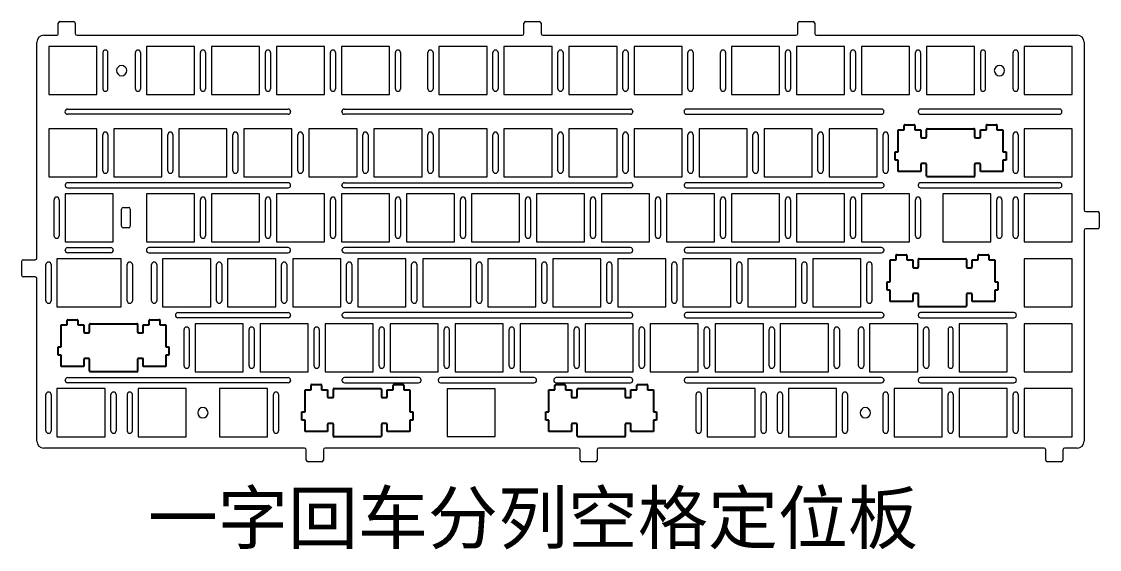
# Model space of a CAD drawing. Header units: millimetres. Extents: x 1701 to 2016, y 630 to 1295.
# Drawn here: x 1701.1 to 2016.1, y 799.6 to 953.9 of the extents above; entities that cross this region are included whole.
import ezdxf

# ---------------------------------------------------------------- set-up
doc = ezdxf.new("R2010")
doc.units = ezdxf.units.MM
doc.layers.add('102', color=7, linetype='Continuous', true_color=0xffffff)
doc.styles.get("Standard").update_dxf_attribs({"font": 'arial.ttf'})

msp = doc.modelspace()

# ---------------------------------------------------------------- linework, layer by layer
at = {"layer": '102', "color": 7, "linetype": 'Continuous', "lineweight": 18}
for p, q in [((1711.78, 950.42), (1711.78, 953.42)), ((1712.28, 953.92), (1716.28, 953.92)), ((1716.78, 953.42), (1716.78, 950.42)), ((1847.88, 950.42), (1847.88, 953.42)), ((1848.38, 953.92), (1852.38, 953.92)), ((1852.88, 953.42), (1852.88, 950.42)), ((1927.88, 950.42), (1927.88, 953.42)), ((1928.38, 953.92), (1932.38, 953.92)), ((1932.88, 953.42), (1932.88, 950.42)), ((1707.57, 949.92), (1711.28, 949.92)), ((1717.28, 949.92), (1847.38, 949.92)), ((1853.38, 949.92), (1927.38, 949.92)), ((1933.38, 949.92), (2009.57, 949.92)), ((1705.57, 884.77), (1705.57, 947.92)), ((1709.05, 946.6), (1709.05, 932.55)), ((1723.1, 946.6), (1709.05, 946.6)), ((1723.1, 932.55), (1723.1, 946.6)), ((1737.55, 946.6), (1737.55, 932.55)), ((1751.6, 946.6), (1737.55, 946.6)), ((1751.6, 932.55), (1751.6, 946.6)), ((1756.55, 946.6), (1756.55, 932.55)), ((1770.6, 946.6), (1756.55, 946.6)), ((1770.6, 932.55), (1770.6, 946.6)), ((1775.55, 946.6), (1775.55, 932.55)), ((1789.6, 946.6), (1775.55, 946.6)), ((1789.6, 932.55), (1789.6, 946.6)), ((1794.55, 946.6), (1794.55, 932.55)), ((1808.6, 946.6), (1794.55, 946.6)), ((1808.6, 932.55), (1808.6, 946.6)), ((1823.05, 946.6), (1823.05, 932.55)), ((1837.1, 946.6), (1823.05, 946.6)), ((1837.1, 932.55), (1837.1, 946.6)), ((1842.05, 946.6), (1842.05, 932.55)), ((1856.1, 946.6), (1842.05, 946.6)), ((1856.1, 932.55), (1856.1, 946.6)), ((1861.05, 946.6), (1861.05, 932.55)), ((1875.1, 946.6), (1861.05, 946.6)), ((1875.1, 932.55), (1875.1, 946.6)), ((1880.05, 946.6), (1880.05, 932.55)), ((1894.1, 946.6), (1880.05, 946.6)), ((1894.1, 932.55), (1894.1, 946.6)), ((1922.6, 946.6), (1908.55, 946.6)), ((1908.55, 946.6), (1908.55, 932.55)), ((1922.6, 932.55), (1922.6, 946.6)), ((1941.6, 946.6), (1927.55, 946.6)), ((1927.55, 946.6), (1927.55, 932.55)), ((1941.6, 932.55), (1941.6, 946.6)), ((1960.6, 946.6), (1946.55, 946.6)), ((1946.55, 946.6), (1946.55, 932.55)), ((1960.6, 932.55), (1960.6, 946.6)), ((1979.6, 946.6), (1965.55, 946.6)), ((1965.55, 946.6), (1965.55, 932.55)), ((1979.6, 932.55), (1979.6, 946.6)), ((2008.1, 946.6), (1994.05, 946.6)), ((1994.05, 946.6), (1994.05, 932.55)), ((2008.1, 932.55), (2008.1, 946.6)), ((2011.57, 947.92), (2011.57, 898.87)), ((1724.82, 944.85), (1724.82, 934.3)), ((1726.32, 934.3), (1726.32, 944.85)), ((1734.32, 934.3), (1734.32, 944.85)), ((1735.82, 944.85), (1735.82, 934.3)), ((1753.32, 934.3), (1753.32, 944.85)), ((1754.82, 944.85), (1754.82, 934.3)), ((1772.32, 934.3), (1772.32, 944.85)), ((1773.82, 944.85), (1773.82, 934.3)), ((1791.32, 934.3), (1791.32, 944.85)), ((1792.82, 944.85), (1792.82, 934.3)), ((1810.32, 934.3), (1810.32, 944.85)), ((1811.82, 944.85), (1811.82, 934.3)), ((1819.82, 934.3), (1819.82, 944.85)), ((1821.32, 944.85), (1821.32, 934.3)), ((1838.82, 934.3), (1838.82, 944.85)), ((1840.32, 944.85), (1840.32, 934.3)), ((1857.82, 934.3), (1857.82, 944.85)), ((1859.32, 944.85), (1859.32, 934.3)), ((1876.82, 934.3), (1876.82, 944.85)), ((1878.32, 944.85), (1878.32, 934.3)), ((1895.82, 934.3), (1895.82, 944.85)), ((1897.32, 944.85), (1897.32, 934.3)), ((1905.32, 934.3), (1905.32, 944.85)), ((1906.82, 944.85), (1906.82, 934.3)), ((1924.32, 934.3), (1924.32, 944.85)), ((1925.82, 944.85), (1925.82, 934.3)), ((1943.32, 934.3), (1943.32, 944.85)), ((1944.82, 944.85), (1944.82, 934.3)), ((1962.32, 934.3), (1962.32, 944.85)), ((1963.82, 944.85), (1963.82, 934.3)), ((1981.32, 944.85), (1981.32, 934.3)), ((1982.82, 934.3), (1982.82, 944.85)), ((1990.82, 934.3), (1990.82, 944.85)), ((1992.32, 944.85), (1992.32, 934.3)), ((1709.05, 932.55), (1723.1, 932.55)), ((1737.55, 932.55), (1751.6, 932.55)), ((1756.55, 932.55), (1770.6, 932.55)), ((1775.55, 932.55), (1789.6, 932.55)), ((1794.55, 932.55), (1808.6, 932.55)), ((1823.05, 932.55), (1837.1, 932.55)), ((1842.05, 932.55), (1856.1, 932.55)), ((1861.05, 932.55), (1875.1, 932.55)), ((1880.05, 932.55), (1894.1, 932.55)), ((1908.55, 932.55), (1922.6, 932.55)), ((1927.55, 932.55), (1941.6, 932.55)), ((1946.55, 932.55), (1960.6, 932.55)), ((1965.55, 932.55), (1979.6, 932.55)), ((1994.05, 932.55), (2008.1, 932.55)), ((1714.51, 928.32), (1779, 928.32)), ((1779, 926.82), (1714.51, 926.82)), ((1779.7, 927.62), (1779.7, 927.52)), ((1794.7, 927.52), (1794.7, 927.62)), ((1795.4, 928.32), (1879, 928.32)), ((1879, 926.82), (1795.4, 926.82)), ((1879.7, 927.62), (1879.7, 927.52)), ((1894.7, 927.62), (1894.7, 927.52)), ((1952.4, 928.32), (1895.4, 928.32)), ((1895.4, 926.82), (1952.4, 926.82)), ((1953.1, 927.52), (1953.1, 927.62)), ((1963.1, 927.62), (1963.1, 927.52)), ((2004.41, 928.32), (1963.8, 928.32)), ((1963.8, 926.82), (2004.41, 926.82)), ((2005.11, 927.52), (2005.11, 927.62)), ((1709.05, 922.6), (1709.05, 908.55)), ((1723.1, 922.6), (1709.05, 922.6)), ((1723.1, 908.55), (1723.1, 922.6)), ((1724.82, 910.3), (1724.82, 920.85)), ((1726.32, 920.85), (1726.32, 910.3)), ((1728.05, 922.6), (1728.05, 908.55)), ((1742.1, 922.6), (1728.05, 922.6)), ((1742.1, 908.55), (1742.1, 922.6)), ((1743.82, 910.3), (1743.82, 920.85)), ((1745.32, 920.85), (1745.32, 910.3)), ((1747.05, 922.6), (1747.05, 908.55)), ((1761.1, 922.6), (1747.05, 922.6)), ((1761.1, 908.55), (1761.1, 922.6)), ((1762.82, 910.3), (1762.82, 920.85)), ((1764.32, 920.85), (1764.32, 910.3)), ((1766.05, 922.6), (1766.05, 908.55)), ((1780.1, 922.6), (1766.05, 922.6)), ((1780.1, 908.55), (1780.1, 922.6)), ((1781.82, 910.3), (1781.82, 920.85)), ((1783.32, 920.85), (1783.32, 910.3)), ((1785.05, 922.6), (1785.05, 908.55)), ((1799.1, 922.6), (1785.05, 922.6)), ((1799.1, 908.55), (1799.1, 922.6)), ((1800.82, 910.3), (1800.82, 920.85)), ((1802.32, 920.85), (1802.32, 910.3)), ((1804.05, 922.6), (1804.05, 908.55)), ((1818.1, 922.6), (1804.05, 922.6)), ((1818.1, 908.55), (1818.1, 922.6)), ((1819.82, 910.3), (1819.82, 920.85)), ((1821.32, 920.85), (1821.32, 910.3)), ((1823.05, 922.6), (1823.05, 908.55)), ((1837.1, 922.6), (1823.05, 922.6)), ((1837.1, 908.55), (1837.1, 922.6)), ((1838.82, 910.3), (1838.82, 920.85)), ((1840.32, 920.85), (1840.32, 910.3)), ((1842.05, 922.6), (1842.05, 908.55)), ((1856.1, 922.6), (1842.05, 922.6)), ((1856.1, 908.55), (1856.1, 922.6)), ((1857.82, 910.3), (1857.82, 920.85)), ((1859.32, 920.85), (1859.32, 910.3)), ((1861.05, 922.6), (1861.05, 908.55)), ((1875.1, 922.6), (1861.05, 922.6)), ((1875.1, 908.55), (1875.1, 922.6)), ((1876.82, 910.3), (1876.82, 920.85)), ((1878.32, 920.85), (1878.32, 910.3)), ((1880.05, 922.6), (1880.05, 908.55)), ((1894.1, 922.6), (1880.05, 922.6)), ((1894.1, 908.55), (1894.1, 922.6)), ((1895.82, 910.3), (1895.82, 920.85)), ((1897.32, 920.85), (1897.32, 910.3)), ((1913.1, 922.6), (1899.05, 922.6)), ((1899.05, 922.6), (1899.05, 908.55)), ((1913.1, 908.55), (1913.1, 922.6)), ((1914.82, 910.3), (1914.82, 920.85)), ((1916.32, 920.85), (1916.32, 910.3)), ((1932.1, 922.6), (1918.05, 922.6)), ((1918.05, 922.6), (1918.05, 908.55)), ((1932.1, 908.55), (1932.1, 922.6)), ((1933.82, 910.3), (1933.82, 920.85)), ((1935.32, 920.85), (1935.32, 910.3)), ((1951.1, 922.6), (1937.05, 922.6)), ((1937.05, 922.6), (1937.05, 908.55)), ((1951.1, 908.55), (1951.1, 922.6)), ((1952.82, 910.3), (1952.82, 920.85)), ((1954.32, 920.85), (1954.32, 910.3)), ((1990.82, 910.3), (1990.82, 920.85)), ((1992.32, 920.85), (1992.32, 910.3)), ((2008.1, 922.6), (1994.05, 922.6)), ((1994.05, 922.6), (1994.05, 908.55)), ((2008.1, 908.55), (2008.1, 922.6)), ((1709.05, 908.55), (1723.1, 908.55)), ((1728.05, 908.55), (1742.1, 908.55)), ((1747.05, 908.55), (1761.1, 908.55)), ((1766.05, 908.55), (1780.1, 908.55)), ((1785.05, 908.55), (1799.1, 908.55)), ((1804.05, 908.55), (1818.1, 908.55)), ((1823.05, 908.55), (1837.1, 908.55)), ((1842.05, 908.55), (1856.1, 908.55)), ((1861.05, 908.55), (1875.1, 908.55)), ((1880.05, 908.55), (1894.1, 908.55)), ((1899.05, 908.55), (1913.1, 908.55)), ((1918.05, 908.55), (1932.1, 908.55)), ((1937.05, 908.55), (1951.1, 908.55)), ((1994.05, 908.55), (2008.1, 908.55)), ((1713.82, 906.12), (1713.82, 906.02)), ((1779.01, 906.82), (1714.52, 906.82)), ((1714.52, 905.32), (1779.01, 905.32)), ((1779.71, 906.02), (1779.71, 906.12)), ((1794.71, 906.02), (1794.71, 906.12)), ((1795.41, 906.82), (1879.01, 906.82)), ((1879.01, 905.32), (1795.41, 905.32)), ((1879.71, 906.12), (1879.71, 906.02)), ((1894.71, 906.12), (1894.71, 906.02)), ((1952.41, 906.82), (1895.41, 906.82)), ((1895.41, 905.32), (1952.41, 905.32)), ((1953.11, 906.02), (1953.11, 906.12)), ((1963.11, 906.12), (1963.11, 906.02)), ((2004.42, 906.82), (1963.81, 906.82)), ((1963.81, 905.32), (2004.42, 905.32)), ((2005.12, 906.02), (2005.12, 906.12)), ((1710.57, 891.3), (1710.57, 901.85)), ((1712.07, 901.85), (1712.07, 891.3)), ((1713.8, 903.6), (1713.8, 889.55)), ((1727.85, 903.6), (1713.8, 903.6)), ((1727.85, 889.55), (1727.85, 903.6)), ((1737.55, 903.6), (1737.55, 889.55)), ((1751.6, 903.6), (1737.55, 903.6)), ((1751.6, 889.55), (1751.6, 903.6)), ((1753.32, 891.3), (1753.32, 901.85)), ((1754.82, 901.85), (1754.82, 891.3)), ((1756.55, 903.6), (1756.55, 889.55)), ((1770.6, 903.6), (1756.55, 903.6)), ((1770.6, 889.55), (1770.6, 903.6)), ((1772.32, 891.3), (1772.32, 901.85)), ((1773.82, 901.85), (1773.82, 891.3)), ((1775.55, 903.6), (1775.55, 889.55)), ((1789.6, 903.6), (1775.55, 903.6)), ((1789.6, 889.55), (1789.6, 903.6)), ((1791.32, 891.3), (1791.32, 901.85)), ((1792.82, 901.85), (1792.82, 891.3)), ((1794.55, 903.6), (1794.55, 889.55)), ((1808.6, 903.6), (1794.55, 903.6)), ((1808.6, 889.55), (1808.6, 903.6)), ((1810.32, 891.3), (1810.32, 901.85)), ((1811.82, 901.85), (1811.82, 891.3)), ((1813.55, 903.6), (1813.55, 889.55)), ((1827.6, 903.6), (1813.55, 903.6)), ((1827.6, 889.55), (1827.6, 903.6)), ((1829.32, 891.3), (1829.32, 901.85)), ((1830.82, 901.85), (1830.82, 891.3)), ((1832.55, 903.6), (1832.55, 889.55)), ((1846.6, 903.6), (1832.55, 903.6)), ((1846.6, 889.55), (1846.6, 903.6)), ((1848.32, 891.3), (1848.32, 901.85)), ((1849.82, 901.85), (1849.82, 891.3)), ((1851.55, 903.6), (1851.55, 889.55)), ((1865.6, 903.6), (1851.55, 903.6)), ((1865.6, 889.55), (1865.6, 903.6)), ((1867.32, 891.3), (1867.32, 901.85)), ((1868.82, 901.85), (1868.82, 891.3)), ((1870.55, 903.6), (1870.55, 889.55)), ((1884.6, 903.6), (1870.55, 903.6)), ((1884.6, 889.55), (1884.6, 903.6)), ((1886.32, 891.3), (1886.32, 901.85)), ((1887.82, 901.85), (1887.82, 891.3)), ((1889.55, 903.6), (1889.55, 889.55)), ((1903.6, 903.6), (1889.55, 903.6)), ((1903.6, 889.55), (1903.6, 903.6)), ((1905.32, 891.3), (1905.32, 901.85)), ((1906.82, 901.85), (1906.82, 891.3)), ((1922.6, 903.6), (1908.55, 903.6)), ((1908.55, 903.6), (1908.55, 889.55)), ((1922.6, 889.55), (1922.6, 903.6)), ((1924.32, 891.3), (1924.32, 901.85)), ((1925.82, 901.85), (1925.82, 891.3)), ((1941.6, 903.6), (1927.55, 903.6)), ((1927.55, 903.6), (1927.55, 889.55)), ((1941.6, 889.55), (1941.6, 903.6)), ((1943.32, 891.3), (1943.32, 901.85)), ((1944.82, 901.85), (1944.82, 891.3)), ((1960.6, 903.6), (1946.55, 903.6)), ((1946.55, 903.6), (1946.55, 889.55)), ((1960.6, 889.55), (1960.6, 903.6)), ((1962.32, 891.3), (1962.32, 901.85)), ((1963.82, 901.85), (1963.82, 891.3)), ((1984.35, 903.6), (1970.3, 903.6)), ((1970.3, 903.6), (1970.3, 889.55)), ((1984.35, 889.55), (1984.35, 903.6)), ((1986.07, 891.3), (1986.07, 901.85)), ((1987.57, 901.85), (1987.57, 891.3)), ((1990.82, 891.3), (1990.82, 901.85)), ((1992.32, 901.85), (1992.32, 891.3)), ((2008.1, 903.6), (1994.05, 903.6)), ((1994.05, 903.6), (1994.05, 889.55)), ((2008.1, 889.55), (2008.1, 903.6)), ((1730.32, 894.07), (1730.32, 899.07)), ((1730.82, 899.57), (1732.32, 899.57)), ((1732.82, 899.07), (1732.82, 894.07)), ((2012.07, 898.37), (2015.57, 898.37)), ((2016.07, 893.87), (2016.07, 897.87)), ((1732.32, 893.57), (1730.82, 893.57)), ((2011.57, 892.87), (2011.57, 831.22)), ((2015.57, 893.37), (2012.07, 893.37)), ((1713.8, 889.55), (1727.85, 889.55)), ((1737.55, 889.55), (1751.6, 889.55)), ((1756.55, 889.55), (1770.6, 889.55)), ((1775.55, 889.55), (1789.6, 889.55)), ((1794.55, 889.55), (1808.6, 889.55)), ((1813.55, 889.55), (1827.6, 889.55)), ((1832.55, 889.55), (1846.6, 889.55)), ((1851.55, 889.55), (1865.6, 889.55)), ((1870.55, 889.55), (1884.6, 889.55)), ((1889.55, 889.55), (1903.6, 889.55)), ((1908.55, 889.55), (1922.6, 889.55)), ((1927.55, 889.55), (1941.6, 889.55)), ((1946.55, 889.55), (1960.6, 889.55)), ((1970.3, 889.55), (1984.35, 889.55)), ((1994.05, 889.55), (2008.1, 889.55)), ((1713.82, 887.02), (1713.82, 887.12)), ((1714.52, 887.82), (1727.15, 887.82)), ((1727.15, 886.32), (1714.52, 886.32)), ((1727.85, 887.12), (1727.85, 887.02)), ((1737.55, 887.12), (1737.55, 887.02)), ((1779.01, 887.82), (1738.25, 887.82)), ((1738.25, 886.32), (1779.01, 886.32)), ((1779.71, 887.02), (1779.71, 887.12)), ((1794.71, 887.12), (1794.71, 887.02)), ((1879.01, 887.82), (1795.41, 887.82)), ((1795.41, 886.32), (1879.01, 886.32)), ((1879.71, 887.02), (1879.71, 887.12)), ((1894.71, 887.12), (1894.71, 887.02)), ((1952.41, 887.82), (1895.41, 887.82)), ((1895.41, 886.32), (1952.41, 886.32)), ((1953.11, 887.02), (1953.11, 887.12)), ((1701.07, 883.77), (1701.07, 879.77)), ((1701.57, 884.27), (1705.07, 884.27)), ((1708.2, 872.3), (1708.2, 882.85)), ((1709.7, 882.85), (1709.7, 872.3)), ((1711.42, 884.6), (1711.42, 870.55)), ((1730.22, 884.6), (1711.42, 884.6)), ((1730.22, 870.55), (1730.22, 884.6)), ((1731.95, 872.3), (1731.95, 882.85)), ((1733.45, 882.85), (1733.45, 872.3)), ((1739.07, 872.3), (1739.07, 882.85)), ((1740.57, 882.85), (1740.57, 872.3)), ((1742.3, 884.6), (1742.3, 870.55)), ((1756.35, 884.6), (1742.3, 884.6)), ((1756.35, 870.55), (1756.35, 884.6)), ((1758.07, 872.3), (1758.07, 882.85)), ((1759.57, 882.85), (1759.57, 872.3)), ((1775.35, 884.6), (1761.3, 884.6)), ((1761.3, 884.6), (1761.3, 870.55)), ((1775.35, 870.55), (1775.35, 884.6)), ((1777.07, 872.3), (1777.07, 882.85)), ((1778.57, 882.85), (1778.57, 872.3)), ((1794.35, 884.6), (1780.3, 884.6)), ((1780.3, 884.6), (1780.3, 870.55)), ((1794.35, 870.55), (1794.35, 884.6)), ((1796.07, 872.3), (1796.07, 882.85)), ((1797.57, 882.85), (1797.57, 872.3)), ((1813.35, 884.6), (1799.3, 884.6)), ((1799.3, 884.6), (1799.3, 870.55)), ((1813.35, 870.55), (1813.35, 884.6)), ((1815.07, 872.3), (1815.07, 882.85)), ((1816.57, 882.85), (1816.57, 872.3)), ((1832.35, 884.6), (1818.3, 884.6)), ((1818.3, 884.6), (1818.3, 870.55)), ((1832.35, 870.55), (1832.35, 884.6)), ((1834.07, 872.3), (1834.07, 882.85)), ((1835.57, 882.85), (1835.57, 872.3)), ((1851.35, 884.6), (1837.3, 884.6)), ((1837.3, 884.6), (1837.3, 870.55)), ((1851.35, 870.55), (1851.35, 884.6)), ((1853.07, 872.3), (1853.07, 882.85)), ((1854.57, 882.85), (1854.57, 872.3)), ((1870.35, 884.6), (1856.3, 884.6)), ((1856.3, 884.6), (1856.3, 870.55)), ((1870.35, 870.55), (1870.35, 884.6)), ((1872.07, 872.3), (1872.07, 882.85)), ((1873.57, 882.85), (1873.57, 872.3)), ((1889.35, 884.6), (1875.3, 884.6)), ((1875.3, 884.6), (1875.3, 870.55)), ((1889.35, 870.55), (1889.35, 884.6)), ((1891.07, 872.3), (1891.07, 882.85)), ((1892.57, 882.85), (1892.57, 872.3)), ((1908.35, 884.6), (1894.3, 884.6)), ((1894.3, 884.6), (1894.3, 870.55)), ((1908.35, 870.55), (1908.35, 884.6)), ((1910.07, 872.3), (1910.07, 882.85)), ((1911.57, 882.85), (1911.57, 872.3)), ((1927.35, 884.6), (1913.3, 884.6)), ((1913.3, 884.6), (1913.3, 870.55)), ((1927.35, 870.55), (1927.35, 884.6)), ((1929.07, 872.3), (1929.07, 882.85)), ((1930.57, 882.85), (1930.57, 872.3)), ((1946.35, 884.6), (1932.3, 884.6)), ((1932.3, 884.6), (1932.3, 870.55)), ((1946.35, 870.55), (1946.35, 884.6)), ((1948.07, 872.3), (1948.07, 882.85)), ((1949.57, 882.85), (1949.57, 872.3)), ((2008.1, 884.6), (1994.05, 884.6)), ((1994.05, 884.6), (1994.05, 870.55)), ((2008.1, 870.55), (2008.1, 884.6)), ((1705.07, 879.27), (1701.57, 879.27)), ((1705.57, 831.22), (1705.57, 878.77)), ((1711.42, 870.55), (1730.22, 870.55)), ((1742.3, 870.55), (1756.35, 870.55)), ((1761.3, 870.55), (1775.35, 870.55)), ((1780.3, 870.55), (1794.35, 870.55)), ((1799.3, 870.55), (1813.35, 870.55)), ((1818.3, 870.55), (1832.35, 870.55)), ((1837.3, 870.55), (1851.35, 870.55)), ((1856.3, 870.55), (1870.35, 870.55)), ((1875.3, 870.55), (1889.35, 870.55)), ((1894.3, 870.55), (1908.35, 870.55)), ((1913.3, 870.55), (1927.35, 870.55)), ((1932.3, 870.55), (1946.35, 870.55)), ((1994.05, 870.55), (2008.1, 870.55)), ((1746.76, 868.82), (1779.01, 868.82)), ((1779.01, 867.32), (1746.76, 867.32)), ((1779.71, 868.12), (1779.71, 868.02)), ((1794.71, 868.12), (1794.71, 868.02)), ((1879.01, 868.82), (1795.41, 868.82)), ((1795.41, 867.32), (1879.01, 867.32)), ((1879.71, 868.02), (1879.71, 868.12)), ((1894.71, 868.12), (1894.71, 868.02)), ((1952.41, 868.82), (1895.41, 868.82)), ((1895.41, 867.32), (1952.41, 867.32)), ((1953.11, 868.02), (1953.11, 868.12)), ((1963.11, 868.12), (1963.11, 868.02)), ((1991.06, 868.82), (1963.81, 868.82)), ((1963.81, 867.32), (1991.06, 867.32)), ((1748.57, 853.3), (1748.57, 863.85)), ((1750.07, 863.85), (1750.07, 853.3)), ((1751.8, 865.6), (1751.8, 851.55)), ((1765.85, 865.6), (1751.8, 865.6)), ((1765.85, 851.55), (1765.85, 865.6)), ((1767.57, 853.3), (1767.57, 863.85)), ((1769.07, 863.85), (1769.07, 853.3)), ((1770.8, 865.6), (1770.8, 851.55)), ((1784.85, 865.6), (1770.8, 865.6)), ((1784.85, 851.55), (1784.85, 865.6)), ((1786.57, 853.3), (1786.57, 863.85)), ((1788.07, 863.85), (1788.07, 853.3)), ((1803.85, 865.6), (1789.8, 865.6)), ((1789.8, 865.6), (1789.8, 851.55)), ((1803.85, 851.55), (1803.85, 865.6)), ((1805.57, 853.3), (1805.57, 863.85)), ((1807.07, 863.85), (1807.07, 853.3)), ((1822.85, 865.6), (1808.8, 865.6)), ((1808.8, 865.6), (1808.8, 851.55)), ((1822.85, 851.55), (1822.85, 865.6)), ((1824.57, 853.3), (1824.57, 863.85)), ((1826.07, 863.85), (1826.07, 853.3)), ((1841.85, 865.6), (1827.8, 865.6)), ((1827.8, 865.6), (1827.8, 851.55)), ((1841.85, 851.55), (1841.85, 865.6)), ((1843.57, 853.3), (1843.57, 863.85)), ((1845.07, 863.85), (1845.07, 853.3)), ((1860.85, 865.6), (1846.8, 865.6)), ((1846.8, 865.6), (1846.8, 851.55)), ((1860.85, 851.55), (1860.85, 865.6)), ((1862.57, 853.3), (1862.57, 863.85)), ((1864.07, 863.85), (1864.07, 853.3)), ((1879.85, 865.6), (1865.8, 865.6)), ((1865.8, 865.6), (1865.8, 851.55)), ((1879.85, 851.55), (1879.85, 865.6)), ((1881.57, 853.3), (1881.57, 863.85)), ((1883.07, 863.85), (1883.07, 853.3)), ((1898.85, 865.6), (1884.8, 865.6)), ((1884.8, 865.6), (1884.8, 851.55)), ((1898.85, 851.55), (1898.85, 865.6)), ((1900.57, 853.3), (1900.57, 863.85)), ((1902.07, 863.85), (1902.07, 853.3)), ((1917.85, 865.6), (1903.8, 865.6)), ((1903.8, 865.6), (1903.8, 851.55)), ((1917.85, 851.55), (1917.85, 865.6)), ((1919.57, 853.3), (1919.57, 863.85)), ((1921.07, 863.85), (1921.07, 853.3)), ((1936.85, 865.6), (1922.8, 865.6)), ((1922.8, 865.6), (1922.8, 851.55)), ((1936.85, 851.55), (1936.85, 865.6)), ((1938.57, 853.3), (1938.57, 863.85)), ((1940.07, 863.85), (1940.07, 853.3)), ((1945.7, 853.3), (1945.7, 863.85)), ((1947.2, 863.85), (1947.2, 853.3)), ((1948.92, 865.6), (1948.92, 851.55)), ((1962.97, 865.6), (1948.92, 865.6)), ((1962.97, 851.55), (1962.97, 865.6)), ((1964.7, 853.3), (1964.7, 863.85)), ((1966.2, 863.85), (1966.2, 853.3)), ((1971.82, 863.85), (1971.82, 853.3)), ((1973.32, 853.3), (1973.32, 863.85)), ((1975.05, 865.6), (1975.05, 851.55)), ((1989.1, 865.6), (1975.05, 865.6)), ((1989.1, 851.55), (1989.1, 865.6)), ((1994.05, 865.6), (1994.05, 851.55)), ((2008.1, 865.6), (1994.05, 865.6)), ((2008.1, 851.55), (2008.1, 865.6)), ((1751.8, 851.55), (1765.85, 851.55)), ((1770.8, 851.55), (1784.85, 851.55)), ((1789.8, 851.55), (1803.85, 851.55)), ((1808.8, 851.55), (1822.85, 851.55)), ((1827.8, 851.55), (1841.85, 851.55)), ((1846.8, 851.55), (1860.85, 851.55)), ((1865.8, 851.55), (1879.85, 851.55)), ((1884.8, 851.55), (1898.85, 851.55)), ((1903.8, 851.55), (1917.85, 851.55)), ((1922.8, 851.55), (1936.85, 851.55)), ((1948.92, 851.55), (1962.97, 851.55)), ((1975.05, 851.55), (1989.1, 851.55)), ((1994.05, 851.55), (2008.1, 851.55)), ((1713.82, 849.02), (1713.82, 849.12)), ((1714.52, 849.82), (1779.01, 849.82)), ((1779.01, 848.32), (1714.52, 848.32)), ((1779.71, 849.12), (1779.71, 849.02)), ((1794.71, 849.12), (1794.71, 849.02)), ((1817.12, 849.82), (1795.41, 849.82)), ((1795.41, 848.32), (1817.12, 848.32)), ((1817.82, 849.02), (1817.82, 849.12)), ((1822.82, 849.12), (1822.82, 849.02)), ((1850.9, 849.82), (1823.52, 849.82)), ((1823.52, 848.32), (1850.9, 848.32)), ((1851.6, 849.02), (1851.6, 849.12)), ((1856.6, 849.12), (1856.6, 849.02)), ((1879.01, 849.82), (1857.3, 849.82)), ((1857.3, 848.32), (1879.01, 848.32)), ((1879.71, 849.02), (1879.71, 849.12)), ((1894.71, 849.12), (1894.71, 849.02)), ((1952.41, 849.82), (1895.41, 849.82)), ((1895.41, 848.32), (1952.41, 848.32)), ((1953.11, 849.02), (1953.11, 849.12)), ((1963.11, 849.12), (1963.11, 849.02)), ((1991.06, 849.82), (1963.81, 849.82)), ((1963.81, 848.32), (1991.06, 848.32)), ((1708.2, 834.3), (1708.2, 844.85)), ((1709.7, 844.85), (1709.7, 834.3)), ((1711.42, 846.6), (1711.42, 832.55)), ((1725.47, 846.6), (1711.42, 846.6)), ((1725.47, 832.55), (1725.47, 846.6)), ((1727.2, 834.3), (1727.2, 844.85)), ((1728.7, 844.85), (1728.7, 834.3)), ((1731.95, 844.85), (1731.95, 834.3)), ((1733.45, 834.3), (1733.45, 844.85)), ((1735.17, 846.6), (1735.17, 832.55)), ((1749.22, 846.6), (1735.17, 846.6)), ((1749.22, 832.55), (1749.22, 846.6)), ((1758.92, 846.6), (1758.92, 832.55)), ((1772.97, 846.6), (1758.92, 846.6)), ((1772.97, 832.55), (1772.97, 846.6)), ((1774.7, 834.3), (1774.7, 844.85)), ((1776.2, 844.85), (1776.2, 834.3)), ((1825.47, 846.57), (1825.47, 832.57)), ((1839.47, 846.57), (1825.47, 846.57)), ((1839.47, 832.57), (1839.47, 846.57)), ((1898.2, 834.3), (1898.2, 844.85)), ((1899.7, 844.85), (1899.7, 834.3)), ((1901.42, 846.6), (1901.42, 832.55)), ((1915.47, 846.6), (1901.42, 846.6)), ((1915.47, 832.55), (1915.47, 846.6)), ((1917.2, 834.3), (1917.2, 844.85)), ((1918.7, 844.85), (1918.7, 834.3)), ((1921.95, 834.3), (1921.95, 844.85)), ((1923.45, 844.85), (1923.45, 834.3)), ((1925.17, 846.6), (1925.17, 832.55)), ((1939.22, 846.6), (1925.17, 846.6)), ((1939.22, 832.55), (1939.22, 846.6)), ((1940.95, 834.3), (1940.95, 844.85)), ((1942.45, 844.85), (1942.45, 834.3)), ((1952.82, 834.3), (1952.82, 844.85)), ((1954.32, 844.85), (1954.32, 834.3)), ((1956.05, 846.6), (1956.05, 832.55)), ((1970.1, 846.6), (1956.05, 846.6)), ((1970.1, 832.55), (1970.1, 846.6)), ((1971.82, 834.3), (1971.82, 844.85)), ((1973.32, 844.85), (1973.32, 834.3)), ((1975.05, 846.6), (1975.05, 832.55)), ((1989.1, 846.6), (1975.05, 846.6)), ((1989.1, 832.55), (1989.1, 846.6)), ((1990.82, 834.3), (1990.82, 844.85)), ((1992.32, 844.85), (1992.32, 834.3)), ((1994.05, 846.6), (1994.05, 832.55)), ((2008.1, 846.6), (1994.05, 846.6)), ((2008.1, 832.55), (2008.1, 846.6)), ((1711.42, 832.55), (1725.47, 832.55)), ((1735.17, 832.55), (1749.22, 832.55)), ((1758.92, 832.55), (1772.97, 832.55)), ((1825.47, 832.57), (1839.47, 832.57)), ((1901.42, 832.55), (1915.47, 832.55)), ((1925.17, 832.55), (1939.22, 832.55)), ((1956.05, 832.55), (1970.1, 832.55)), ((1975.05, 832.55), (1989.1, 832.55)), ((1994.05, 832.55), (2008.1, 832.55)), ((1783.78, 829.22), (1707.57, 829.22)), ((1784.28, 825.72), (1784.28, 828.72)), ((1789.28, 828.72), (1789.28, 825.72)), ((1863.78, 829.22), (1789.78, 829.22)), ((1864.28, 825.72), (1864.28, 828.72)), ((1869.28, 828.72), (1869.28, 825.72)), ((1999.88, 829.22), (1869.78, 829.22)), ((2000.38, 825.72), (2000.38, 828.72)), ((2005.38, 828.72), (2005.38, 825.72)), ((2009.57, 829.22), (2005.88, 829.22)), ((1788.78, 825.22), (1784.78, 825.22)), ((1868.78, 825.22), (1864.78, 825.22)), ((2004.88, 825.22), (2000.88, 825.22))]:
    msp.add_line(p, q, dxfattribs=at)
at = {"layer": '102', "color": 7, "linetype": 'Continuous'}
for p, q in [((1959.02, 922.27), (1959.02, 923.57)), ((1959.22, 923.77), (1961.92, 923.77)), ((1962.12, 923.57), (1962.12, 922.27)), ((1983.02, 922.27), (1983.02, 923.57)), ((1983.22, 923.77), (1985.92, 923.77)), ((1986.12, 923.57), (1986.12, 922.27)), ((1957.27, 915.82), (1957.27, 922.27)), ((1957.27, 922.27), (1959.02, 922.27)), ((1962.12, 922.27), (1963.87, 922.27)), ((1963.87, 922.27), (1963.87, 920.27)), ((1964.17, 919.97), (1965.25, 919.97)), ((1965.55, 920.27), (1965.55, 922.4)), ((1965.75, 922.6), (1979.4, 922.6)), ((1979.6, 922.4), (1979.6, 920.27)), ((1979.9, 919.97), (1980.97, 919.97)), ((1981.27, 920.27), (1981.27, 922.27)), ((1981.27, 922.27), (1983.02, 922.27)), ((1986.12, 922.27), (1987.87, 922.27)), ((1987.87, 922.27), (1987.87, 915.82)), ((1956.37, 913.4), (1956.37, 915.82)), ((1956.37, 915.82), (1957.27, 915.82)), ((1987.87, 915.82), (1988.77, 915.82)), ((1988.77, 915.82), (1988.77, 913.4)), ((1957.27, 913.4), (1956.37, 913.4)), ((1957.27, 910.09), (1957.27, 913.4)), ((1963.87, 912.09), (1963.87, 910.09)), ((1965.25, 912.39), (1964.17, 912.39)), ((1965.55, 908.75), (1965.55, 912.09)), ((1979.6, 912.09), (1979.6, 908.75)), ((1980.97, 912.39), (1979.9, 912.39)), ((1981.27, 910.09), (1981.27, 912.09)), ((1987.87, 913.4), (1987.87, 910.09)), ((1988.77, 913.4), (1987.87, 913.4)), ((1963.87, 910.09), (1957.27, 910.09)), ((1979.4, 908.55), (1965.75, 908.55)), ((1987.87, 910.09), (1981.27, 910.09)), ((1956.65, 884.27), (1956.65, 885.57)), ((1956.85, 885.77), (1959.55, 885.77)), ((1959.75, 885.57), (1959.75, 884.27)), ((1980.65, 884.27), (1980.65, 885.57)), ((1980.85, 885.77), (1983.55, 885.77)), ((1983.75, 885.57), (1983.75, 884.27)), ((1954.9, 877.82), (1954.9, 884.27)), ((1954.9, 884.27), (1956.65, 884.27)), ((1959.75, 884.27), (1961.5, 884.27)), ((1961.5, 884.27), (1961.5, 882.27)), ((1963.17, 882.27), (1963.17, 884.4)), ((1963.37, 884.6), (1977.02, 884.6)), ((1977.22, 884.4), (1977.22, 882.27)), ((1978.9, 882.27), (1978.9, 884.27)), ((1978.9, 884.27), (1980.65, 884.27)), ((1983.75, 884.27), (1985.5, 884.27)), ((1985.5, 884.27), (1985.5, 877.82)), ((1961.8, 881.97), (1962.87, 881.97)), ((1977.52, 881.97), (1978.6, 881.97)), ((1954, 875.4), (1954, 877.82)), ((1954, 877.82), (1954.9, 877.82)), ((1985.5, 877.82), (1986.4, 877.82)), ((1986.4, 877.82), (1986.4, 875.4)), ((1954.9, 875.4), (1954, 875.4)), ((1954.9, 872.09), (1954.9, 875.4)), ((1961.5, 874.09), (1961.5, 872.09)), ((1962.87, 874.39), (1961.8, 874.39)), ((1963.17, 870.75), (1963.17, 874.09)), ((1977.22, 874.09), (1977.22, 870.75)), ((1978.6, 874.39), (1977.52, 874.39)), ((1978.9, 872.09), (1978.9, 874.09)), ((1985.5, 875.4), (1985.5, 872.09)), ((1986.4, 875.4), (1985.5, 875.4)), ((1961.5, 872.09), (1954.9, 872.09)), ((1977.02, 870.55), (1963.37, 870.55)), ((1985.5, 872.09), (1978.9, 872.09)), ((1714.4, 865.27), (1714.4, 866.57)), ((1714.6, 866.77), (1717.3, 866.77)), ((1717.5, 866.57), (1717.5, 865.27)), ((1738.4, 865.27), (1738.4, 866.57)), ((1738.6, 866.77), (1741.3, 866.77)), ((1741.5, 866.57), (1741.5, 865.27)), ((1712.65, 858.82), (1712.65, 865.27)), ((1712.65, 865.27), (1714.4, 865.27)), ((1717.5, 865.27), (1719.25, 865.27)), ((1719.25, 865.27), (1719.25, 863.27)), ((1720.92, 863.27), (1720.92, 865.4)), ((1721.12, 865.6), (1734.77, 865.6)), ((1734.97, 865.4), (1734.97, 863.27)), ((1736.65, 863.27), (1736.65, 865.27)), ((1736.65, 865.27), (1738.4, 865.27)), ((1741.5, 865.27), (1743.25, 865.27)), ((1743.25, 865.27), (1743.25, 858.82)), ((1719.55, 862.97), (1720.62, 862.97)), ((1735.27, 862.97), (1736.35, 862.97)), ((1711.75, 856.4), (1711.75, 858.82)), ((1711.75, 858.82), (1712.65, 858.82)), ((1743.25, 858.82), (1744.15, 858.82)), ((1744.15, 858.82), (1744.15, 856.4)), ((1712.65, 856.4), (1711.75, 856.4)), ((1712.65, 853.09), (1712.65, 856.4)), ((1719.25, 855.09), (1719.25, 853.09)), ((1720.62, 855.39), (1719.55, 855.39)), ((1720.92, 851.75), (1720.92, 855.09)), ((1734.97, 855.09), (1734.97, 851.75)), ((1736.35, 855.39), (1735.27, 855.39)), ((1736.65, 853.09), (1736.65, 855.09)), ((1743.25, 856.4), (1743.25, 853.09)), ((1744.15, 856.4), (1743.25, 856.4)), ((1719.25, 853.09), (1712.65, 853.09)), ((1734.77, 851.55), (1721.12, 851.55)), ((1743.25, 853.09), (1736.65, 853.09)), ((1785.67, 846.27), (1785.67, 847.57)), ((1785.87, 847.77), (1788.57, 847.77)), ((1788.77, 847.57), (1788.77, 846.27)), ((1809.67, 846.27), (1809.67, 847.57)), ((1809.87, 847.77), (1812.57, 847.77)), ((1812.77, 847.57), (1812.77, 846.27)), ((1856.92, 846.27), (1856.92, 847.57)), ((1857.12, 847.77), (1859.82, 847.77)), ((1860.02, 847.57), (1860.02, 846.27)), ((1880.92, 846.27), (1880.92, 847.57)), ((1881.12, 847.77), (1883.82, 847.77)), ((1884.02, 847.57), (1884.02, 846.27)), ((1783.92, 839.82), (1783.92, 846.27)), ((1783.92, 846.27), (1785.67, 846.27)), ((1788.77, 846.27), (1790.52, 846.27)), ((1790.52, 846.27), (1790.52, 844.27)), ((1792.2, 844.27), (1792.2, 846.4)), ((1792.4, 846.6), (1806.05, 846.6)), ((1806.25, 846.4), (1806.25, 844.27)), ((1807.92, 844.27), (1807.92, 846.27)), ((1807.92, 846.27), (1809.67, 846.27)), ((1812.77, 846.27), (1814.52, 846.27)), ((1814.52, 846.27), (1814.52, 839.82)), ((1855.17, 839.82), (1855.17, 846.27)), ((1855.17, 846.27), (1856.92, 846.27)), ((1860.02, 846.27), (1861.77, 846.27)), ((1861.77, 846.27), (1861.77, 844.27)), ((1863.45, 844.27), (1863.45, 846.4)), ((1863.65, 846.6), (1877.3, 846.6)), ((1877.5, 846.4), (1877.5, 844.27)), ((1879.17, 844.27), (1879.17, 846.27)), ((1879.17, 846.27), (1880.92, 846.27)), ((1884.02, 846.27), (1885.77, 846.27)), ((1885.77, 846.27), (1885.77, 839.82)), ((1790.82, 843.97), (1791.9, 843.97)), ((1806.55, 843.97), (1807.62, 843.97)), ((1862.07, 843.97), (1863.15, 843.97)), ((1877.8, 843.97), (1878.87, 843.97)), ((1783.02, 837.4), (1783.02, 839.82)), ((1783.02, 839.82), (1783.92, 839.82)), ((1814.52, 839.82), (1815.42, 839.82)), ((1815.42, 839.82), (1815.42, 837.4)), ((1854.27, 837.4), (1854.27, 839.82)), ((1854.27, 839.82), (1855.17, 839.82)), ((1885.77, 839.82), (1886.67, 839.82)), ((1886.67, 839.82), (1886.67, 837.4)), ((1783.92, 837.4), (1783.02, 837.4)), ((1783.92, 834.09), (1783.92, 837.4)), ((1790.52, 836.09), (1790.52, 834.09)), ((1791.9, 836.39), (1790.82, 836.39)), ((1792.2, 832.75), (1792.2, 836.09)), ((1806.25, 836.09), (1806.25, 832.75)), ((1807.62, 836.39), (1806.55, 836.39)), ((1807.92, 834.09), (1807.92, 836.09)), ((1814.52, 837.4), (1814.52, 834.09)), ((1815.42, 837.4), (1814.52, 837.4)), ((1855.17, 837.4), (1854.27, 837.4)), ((1855.17, 834.09), (1855.17, 837.4)), ((1861.77, 836.09), (1861.77, 834.09)), ((1863.15, 836.39), (1862.07, 836.39)), ((1863.45, 832.75), (1863.45, 836.09)), ((1877.5, 836.09), (1877.5, 832.75)), ((1878.87, 836.39), (1877.8, 836.39)), ((1879.17, 834.09), (1879.17, 836.09)), ((1885.77, 837.4), (1885.77, 834.09)), ((1886.67, 837.4), (1885.77, 837.4)), ((1790.52, 834.09), (1783.92, 834.09)), ((1806.05, 832.55), (1792.4, 832.55)), ((1814.52, 834.09), (1807.92, 834.09)), ((1861.77, 834.09), (1855.17, 834.09)), ((1877.3, 832.55), (1863.65, 832.55)), ((1885.77, 834.09), (1879.17, 834.09))]:
    msp.add_line(p, q, dxfattribs=at)
at = {"layer": '102', "color": 7, "linetype": 'Continuous', "lineweight": 18}
for centre, radius, start, end in [((1712.28, 953.42), 0.5, 90, 180), ((1716.28, 953.42), 0.5, 0, 90), ((1848.38, 953.42), 0.5, 90, 180), ((1852.38, 953.42), 0.5, 0, 90), ((1928.38, 953.42), 0.5, 90, 180), ((1932.38, 953.42), 0.5, 0, 90), ((1707.57, 947.92), 2, 90, 180), ((1711.28, 950.42), 0.5, 270, 0.0004), ((1717.28, 950.42), 0.5, 180, 270), ((1847.38, 950.42), 0.5, 270, 0), ((1853.38, 950.42), 0.5, 180, 270), ((1927.38, 950.42), 0.5, 270, 360), ((1933.38, 950.42), 0.5, 180, 270), ((2009.57, 947.92), 2, 360, 90), ((1725.57, 944.85), 0.75, 360, 180), ((1735.07, 944.85), 0.75, 360, 180), ((1754.07, 944.85), 0.75, 360, 180), ((1773.07, 944.85), 0.75, 360, 180), ((1792.07, 944.85), 0.75, 360, 180), ((1811.07, 944.85), 0.75, 360, 180), ((1820.57, 944.85), 0.75, 360, 180), ((1839.57, 944.85), 0.75, 360, 180), ((1858.57, 944.85), 0.75, 360, 180), ((1877.57, 944.85), 0.75, 360, 180), ((1896.57, 944.85), 0.75, 360, 180), ((1906.07, 944.85), 0.75, 360, 180), ((1925.07, 944.85), 0.75, 360, 180), ((1944.07, 944.85), 0.75, 360, 180), ((1963.07, 944.85), 0.75, 360, 180), ((1982.07, 944.85), 0.75, 360, 180), ((1991.57, 944.85), 0.75, 360, 180), ((1730.32, 939.57), 1.5, 0, 180), ((1730.32, 939.57), 1.5, 180, 0), ((1986.85, 939.57), 1.5, 0, 180), ((1986.85, 939.57), 1.5, 180, 0), ((1725.57, 934.3), 0.75, 180, 360), ((1735.07, 934.3), 0.75, 180, 0), ((1754.07, 934.3), 0.75, 180, 0), ((1773.07, 934.3), 0.75, 180, 0), ((1792.07, 934.3), 0.75, 180, 0), ((1811.07, 934.3), 0.75, 180, 0), ((1820.57, 934.3), 0.75, 180, 0), ((1839.57, 934.3), 0.75, 180, 0), ((1858.57, 934.3), 0.75, 180, 0), ((1877.57, 934.3), 0.75, 180, 0), ((1896.57, 934.3), 0.75, 180, 0), ((1906.07, 934.3), 0.75, 180, 0), ((1925.07, 934.3), 0.75, 180, 0), ((1944.07, 934.3), 0.75, 180, 0), ((1963.07, 934.3), 0.75, 180, 0), ((1982.07, 934.3), 0.75, 180, 360), ((1991.57, 934.3), 0.75, 180, 0), ((1714.51, 927.57), 0.75, 90, 270), ((1779, 927.62), 0.7, 0, 90), ((1779, 927.52), 0.7, 270, 0), ((1795.4, 927.62), 0.7, 90, 180), ((1795.4, 927.52), 0.7, 180, 270), ((1879, 927.62), 0.7, 0, 90), ((1879, 927.52), 0.7, 270, 0), ((1895.4, 927.62), 0.7, 90, 180), ((1895.4, 927.52), 0.7, 180, 270), ((1952.4, 927.62), 0.7, 0, 90), ((1952.4, 927.52), 0.7, 270, 0), ((1963.8, 927.62), 0.7, 90, 180), ((1963.8, 927.52), 0.7, 180, 270), ((2004.41, 927.62), 0.7, 0, 90), ((2004.41, 927.52), 0.7, 270, 0), ((1725.57, 920.85), 0.75, 360, 180), ((1744.57, 920.85), 0.75, 360, 180), ((1763.57, 920.85), 0.75, 360, 180), ((1782.57, 920.85), 0.75, 360, 180), ((1801.57, 920.85), 0.75, 360, 180), ((1820.57, 920.85), 0.75, 360, 180), ((1839.57, 920.85), 0.75, 360, 180), ((1858.57, 920.85), 0.75, 360, 180), ((1877.57, 920.85), 0.75, 360, 180), ((1896.57, 920.85), 0.75, 360, 180), ((1915.57, 920.85), 0.75, 360, 180), ((1934.57, 920.85), 0.75, 360, 180), ((1953.57, 920.85), 0.75, 360, 180), ((1991.57, 920.85), 0.75, 360, 180), ((1725.57, 910.3), 0.75, 180, 0), ((1744.57, 910.3), 0.75, 180, 0), ((1763.57, 910.3), 0.75, 180, 0), ((1782.57, 910.3), 0.75, 180, 0), ((1801.57, 910.3), 0.75, 180, 0), ((1820.57, 910.3), 0.75, 180, 0), ((1839.57, 910.3), 0.75, 180, 0), ((1858.57, 910.3), 0.75, 180, 0), ((1877.57, 910.3), 0.75, 180, 0), ((1896.57, 910.3), 0.75, 180, 0), ((1915.57, 910.3), 0.75, 180, 0), ((1934.57, 910.3), 0.75, 180, 0), ((1953.57, 910.3), 0.75, 180, 0), ((1991.57, 910.3), 0.75, 180, 0), ((1714.52, 906.12), 0.7, 90, 180), ((1714.52, 906.02), 0.7, 180, 270), ((1779.01, 906.12), 0.7, 0, 90), ((1779.01, 906.02), 0.7, 270, 0), ((1795.41, 906.12), 0.7, 90, 180), ((1795.41, 906.02), 0.7, 180, 270), ((1879.01, 906.12), 0.7, 0, 90), ((1879.01, 906.02), 0.7, 270, 0), ((1895.41, 906.12), 0.7, 90, 180), ((1895.41, 906.02), 0.7, 180, 270), ((1952.41, 906.12), 0.7, 0, 90), ((1952.41, 906.02), 0.7, 270, 0), ((1963.81, 906.12), 0.7, 90, 180), ((1963.81, 906.02), 0.7, 180, 270), ((2004.42, 906.12), 0.7, 0, 90), ((2004.42, 906.02), 0.7, 270, 0), ((1711.32, 901.85), 0.75, 360, 180), ((1754.07, 901.85), 0.75, 360, 180), ((1773.07, 901.85), 0.75, 360, 180), ((1792.07, 901.85), 0.75, 360, 180), ((1811.07, 901.85), 0.75, 360, 180), ((1830.07, 901.85), 0.75, 360, 180), ((1849.07, 901.85), 0.75, 360, 180), ((1868.07, 901.85), 0.75, 360, 180), ((1887.07, 901.85), 0.75, 360, 180), ((1906.07, 901.85), 0.75, 360, 180), ((1925.07, 901.85), 0.75, 360, 180), ((1944.07, 901.85), 0.75, 360, 180), ((1963.07, 901.85), 0.75, 360, 180), ((1986.82, 901.85), 0.75, 360, 180), ((1991.57, 901.85), 0.75, 360, 180), ((1730.82, 899.07), 0.5, 90, 180), ((1732.32, 899.07), 0.5, 0, 90), ((2012.07, 898.87), 0.5, 180, 270), ((2015.57, 897.87), 0.5, 0, 90), ((1730.82, 894.07), 0.5, 180, 270), ((1732.32, 894.07), 0.5, 270, 0), ((2012.07, 892.87), 0.5, 90, 180), ((2015.57, 893.87), 0.5, 270, 0), ((1711.32, 891.3), 0.75, 180, 0), ((1754.07, 891.3), 0.75, 180, 0), ((1773.07, 891.3), 0.75, 180, 0), ((1792.07, 891.3), 0.75, 180, 0), ((1811.07, 891.3), 0.75, 180, 360), ((1830.07, 891.3), 0.75, 180, 0), ((1849.07, 891.3), 0.75, 180, 0), ((1868.07, 891.3), 0.75, 180, 0), ((1887.07, 891.3), 0.75, 180, 0), ((1906.07, 891.3), 0.75, 180, 0), ((1925.07, 891.3), 0.75, 180, 0), ((1944.07, 891.3), 0.75, 180, 0), ((1963.07, 891.3), 0.75, 180, 0), ((1986.82, 891.3), 0.75, 180, 0), ((1991.57, 891.3), 0.75, 180, 0), ((1714.52, 887.12), 0.7, 90, 180), ((1714.52, 887.02), 0.7, 180, 270), ((1727.15, 887.12), 0.7, 0, 90), ((1727.15, 887.02), 0.7, 270, 0), ((1738.25, 887.12), 0.7, 90, 180), ((1738.25, 887.02), 0.7, 180, 270), ((1779.01, 887.12), 0.7, 0, 90), ((1779.01, 887.02), 0.7, 270, 0), ((1795.41, 887.12), 0.7, 90, 180), ((1795.41, 887.02), 0.7, 180, 270), ((1879.01, 887.12), 0.7, 0, 90), ((1879.01, 887.02), 0.7, 270, 0), ((1895.41, 887.12), 0.7, 90, 180), ((1895.41, 887.02), 0.7, 180, 270), ((1952.41, 887.12), 0.7, 0, 90), ((1952.41, 887.02), 0.7, 270, 0), ((1701.57, 883.77), 0.5, 90, 180), ((1705.07, 884.77), 0.5, 270, 0), ((1708.95, 882.85), 0.75, 360, 180), ((1732.7, 882.85), 0.75, 360, 180), ((1739.82, 882.85), 0.75, 360, 180), ((1758.82, 882.85), 0.75, 360, 180), ((1777.82, 882.85), 0.75, 360, 180), ((1796.82, 882.85), 0.75, 360, 180), ((1815.82, 882.85), 0.75, 360, 180), ((1834.82, 882.85), 0.75, 360, 180), ((1853.82, 882.85), 0.75, 360, 180), ((1872.82, 882.85), 0.75, 360, 180), ((1891.82, 882.85), 0.75, 360, 180), ((1910.82, 882.85), 0.75, 360, 180), ((1929.82, 882.85), 0.75, 360, 180), ((1948.82, 882.85), 0.75, 360, 180), ((1701.57, 879.77), 0.5, 180, 270), ((1705.07, 878.77), 0.5, 0, 90), ((1708.95, 872.3), 0.75, 180, 0), ((1732.7, 872.3), 0.75, 180, 0), ((1739.82, 872.3), 0.75, 180, 0), ((1758.82, 872.3), 0.75, 180, 0), ((1777.82, 872.3), 0.75, 180, 0), ((1796.82, 872.3), 0.75, 180, 0), ((1815.82, 872.3), 0.75, 180, 0), ((1834.82, 872.3), 0.75, 180, 0), ((1853.82, 872.3), 0.75, 180, 0), ((1872.82, 872.3), 0.75, 180, 0), ((1891.82, 872.3), 0.75, 180, 0), ((1910.82, 872.3), 0.75, 180, 0), ((1929.82, 872.3), 0.75, 180, 0), ((1948.82, 872.3), 0.75, 180, 0), ((1746.76, 868.07), 0.75, 90, 270), ((1779.01, 868.12), 0.7, 0, 90), ((1779.01, 868.02), 0.7, 270, 0), ((1795.41, 868.12), 0.7, 90, 180), ((1795.41, 868.02), 0.7, 180, 270), ((1879.01, 868.12), 0.7, 0, 90), ((1879.01, 868.02), 0.7, 270, 0), ((1895.41, 868.12), 0.7, 90, 180), ((1895.41, 868.02), 0.7, 180, 270), ((1952.41, 868.12), 0.7, 0, 90), ((1952.41, 868.02), 0.7, 270, 0), ((1963.81, 868.12), 0.7, 90, 180), ((1963.81, 868.02), 0.7, 180, 270), ((1991.06, 868.07), 0.75, 270, 90), ((1749.32, 863.85), 0.75, 360, 180), ((1768.32, 863.85), 0.75, 360, 180), ((1787.32, 863.85), 0.75, 360, 180), ((1806.32, 863.85), 0.75, 360, 180), ((1825.32, 863.85), 0.75, 360, 180), ((1844.32, 863.85), 0.75, 360, 180), ((1863.32, 863.85), 0.75, 360, 180), ((1882.32, 863.85), 0.75, 360, 180), ((1901.32, 863.85), 0.75, 360, 180), ((1920.32, 863.85), 0.75, 360, 180), ((1939.32, 863.85), 0.75, 360, 180), ((1946.45, 863.85), 0.75, 360, 180), ((1965.45, 863.85), 0.75, 360, 180), ((1972.57, 863.85), 0.75, 360, 180), ((1749.32, 853.3), 0.75, 180, 0), ((1768.32, 853.3), 0.75, 180, 0), ((1787.32, 853.3), 0.75, 180, 0), ((1806.32, 853.3), 0.75, 180, 0), ((1825.32, 853.3), 0.75, 180, 360), ((1844.32, 853.3), 0.75, 180, 0), ((1863.32, 853.3), 0.75, 180, 0), ((1882.32, 853.3), 0.75, 180, 0), ((1901.32, 853.3), 0.75, 180, 0), ((1920.32, 853.3), 0.75, 180, 0), ((1939.32, 853.3), 0.75, 180, 0), ((1946.45, 853.3), 0.75, 180, 0), ((1965.45, 853.3), 0.75, 180, 0), ((1972.57, 853.3), 0.75, 180, 360), ((1714.52, 849.12), 0.7, 90, 180), ((1714.52, 849.02), 0.7, 180, 270), ((1779.01, 849.12), 0.7, 0, 90), ((1779.01, 849.02), 0.7, 270, 0), ((1795.41, 849.12), 0.7, 90, 180), ((1795.41, 849.02), 0.7, 180, 270), ((1817.12, 849.12), 0.7, 0, 90), ((1817.12, 849.02), 0.7, 270, 0), ((1823.52, 849.12), 0.7, 90, 180), ((1823.52, 849.02), 0.7, 180, 270), ((1850.9, 849.12), 0.7, 0, 90), ((1850.9, 849.02), 0.7, 270, 0), ((1857.3, 849.12), 0.7, 90, 180), ((1857.3, 849.02), 0.7, 180, 270), ((1879.01, 849.12), 0.7, 0, 90), ((1879.01, 849.02), 0.7, 270, 0), ((1895.41, 849.12), 0.7, 90, 180), ((1895.41, 849.02), 0.7, 180, 270), ((1952.41, 849.12), 0.7, 0, 90), ((1952.41, 849.02), 0.7, 270, 0), ((1963.81, 849.12), 0.7, 90, 180), ((1963.81, 849.02), 0.7, 180, 270), ((1991.06, 849.07), 0.75, 270, 90), ((1708.95, 844.85), 0.75, 360, 180), ((1727.95, 844.85), 0.75, 360, 180), ((1732.7, 844.85), 0.75, 360, 180), ((1775.45, 844.85), 0.75, 360, 180), ((1898.95, 844.85), 0.75, 360, 180), ((1917.95, 844.85), 0.75, 360, 180), ((1922.7, 844.85), 0.75, 360, 180), ((1941.7, 844.85), 0.75, 360, 180), ((1953.57, 844.85), 0.75, 360, 180), ((1972.57, 844.85), 0.75, 360, 180), ((1991.57, 844.85), 0.75, 360, 180), ((1754.07, 839.57), 1.5, 0, 180), ((1947.65, 839.57), 1.5, 0, 180), ((1754.07, 839.57), 1.5, 180, 0), ((1947.65, 839.57), 1.5, 180, 0), ((1708.95, 834.3), 0.75, 180, 0), ((1727.95, 834.3), 0.75, 180, 0), ((1732.7, 834.3), 0.75, 180, 360), ((1775.45, 834.3), 0.75, 180, 0), ((1898.95, 834.3), 0.75, 180, 0), ((1917.95, 834.3), 0.75, 180, 0), ((1922.7, 834.3), 0.75, 180, 0), ((1941.7, 834.3), 0.75, 180, 0), ((1953.57, 834.3), 0.75, 180, 0), ((1972.57, 834.3), 0.75, 180, 0), ((1991.57, 834.3), 0.75, 180, 0), ((1707.57, 831.22), 2, 180, 270), ((1783.78, 828.72), 0.5, 0, 90), ((1789.78, 828.72), 0.5, 90, 180), ((1863.78, 828.72), 0.5, 0, 90), ((1869.78, 828.72), 0.5, 90, 180), ((1999.88, 828.72), 0.5, 0, 90), ((2005.88, 828.72), 0.5, 90, 179.9996), ((2009.57, 831.22), 2, 270, 360), ((1784.78, 825.72), 0.5, 180, 270), ((1788.78, 825.72), 0.5, 270, 0), ((1864.78, 825.72), 0.5, 180, 270), ((1868.78, 825.72), 0.5, 270, 0), ((2000.88, 825.72), 0.5, 180, 270), ((2004.88, 825.72), 0.5, 270, 0)]:
    msp.add_arc(centre, radius, start, end, dxfattribs=at)
at = {"layer": '102', "color": 7, "linetype": 'Continuous'}
for centre, radius, start, end in [((1959.22, 923.57), 0.2, 90, 180), ((1961.92, 923.57), 0.2, 0, 90), ((1983.22, 923.57), 0.2, 90, 180), ((1985.92, 923.57), 0.2, 0, 90), ((1964.17, 920.27), 0.3, 180, 270), ((1965.25, 920.27), 0.3, 270, 0), ((1965.75, 922.4), 0.2, 90, 180), ((1979.4, 922.4), 0.2, 0, 90), ((1979.9, 920.27), 0.3, 180, 270), ((1980.97, 920.27), 0.3, 270, 0), ((1964.17, 912.09), 0.3, 90, 180), ((1965.25, 912.09), 0.3, 0, 90), ((1979.9, 912.09), 0.3, 90, 180), ((1980.97, 912.09), 0.3, 0, 90), ((1965.75, 908.75), 0.2, 180, 270), ((1979.4, 908.75), 0.2, 270, 0), ((1956.85, 885.57), 0.2, 90, 180), ((1959.55, 885.57), 0.2, 0, 90), ((1980.85, 885.57), 0.2, 90, 180), ((1983.55, 885.57), 0.2, 0, 90), ((1961.8, 882.27), 0.3, 180, 270), ((1962.87, 882.27), 0.3, 270, 0), ((1963.37, 884.4), 0.2, 90, 180), ((1977.02, 884.4), 0.2, 0, 90), ((1977.52, 882.27), 0.3, 180, 270), ((1978.6, 882.27), 0.3, 270, 0), ((1961.8, 874.09), 0.3, 90, 180), ((1962.87, 874.09), 0.3, 0, 90), ((1977.52, 874.09), 0.3, 90, 180), ((1978.6, 874.09), 0.3, 0, 90), ((1963.37, 870.75), 0.2, 180, 270), ((1977.02, 870.75), 0.2, 270, 0), ((1714.6, 866.57), 0.2, 90, 180), ((1717.3, 866.57), 0.2, 0, 90), ((1738.6, 866.57), 0.2, 90, 180), ((1741.3, 866.57), 0.2, 0, 90), ((1719.55, 863.27), 0.3, 180, 270), ((1720.62, 863.27), 0.3, 270, 0), ((1721.12, 865.4), 0.2, 90, 180), ((1734.77, 865.4), 0.2, 0, 90), ((1735.27, 863.27), 0.3, 180, 270), ((1736.35, 863.27), 0.3, 270, 0), ((1719.55, 855.09), 0.3, 90, 180), ((1720.62, 855.09), 0.3, 0, 90), ((1735.27, 855.09), 0.3, 90, 180), ((1736.35, 855.09), 0.3, 0, 90), ((1721.12, 851.75), 0.2, 180, 270), ((1734.77, 851.75), 0.2, 270, 0), ((1785.87, 847.57), 0.2, 90, 180), ((1788.57, 847.57), 0.2, 0, 90), ((1809.87, 847.57), 0.2, 90, 180), ((1812.57, 847.57), 0.2, 0, 90), ((1857.12, 847.57), 0.2, 90, 180), ((1859.82, 847.57), 0.2, 0, 90), ((1881.12, 847.57), 0.2, 90, 180), ((1883.82, 847.57), 0.2, 0, 90), ((1790.82, 844.27), 0.3, 180, 270), ((1791.9, 844.27), 0.3, 270, 0), ((1792.4, 846.4), 0.2, 90, 180), ((1806.05, 846.4), 0.2, 0, 90), ((1806.55, 844.27), 0.3, 180, 270), ((1807.62, 844.27), 0.3, 270, 0), ((1862.07, 844.27), 0.3, 180, 270), ((1863.15, 844.27), 0.3, 270, 0), ((1863.65, 846.4), 0.2, 90, 180), ((1877.3, 846.4), 0.2, 0, 90), ((1877.8, 844.27), 0.3, 180, 270), ((1878.87, 844.27), 0.3, 270, 0), ((1790.82, 836.09), 0.3, 90, 180), ((1791.9, 836.09), 0.3, 0, 90), ((1806.55, 836.09), 0.3, 90, 180), ((1807.62, 836.09), 0.3, 0, 90), ((1862.07, 836.09), 0.3, 90, 180), ((1863.15, 836.09), 0.3, 0, 90), ((1877.8, 836.09), 0.3, 90, 180), ((1878.87, 836.09), 0.3, 0, 90), ((1792.4, 832.75), 0.2, 180, 270), ((1806.05, 832.75), 0.2, 270, 0), ((1863.65, 832.75), 0.2, 180, 270), ((1877.3, 832.75), 0.2, 270, 0)]:
    msp.add_arc(centre, radius, start, end, dxfattribs=at)

# ---------------------------------------------------------------- texts
at = {"layer": '102', "color": 2, "insert": (1737.98, 816.34), "char_height": 15, "attachment_point": 1}
msp.add_mtext_dynamic_manual_height_columns('{\\fSimSun|b0|i0|c134|p2;\\C0;一字回车分列空格定位板}', width=265.1626, gutter_width=1, heights=[31.39], dxfattribs=at)

doc.saveas('drawing.dxf')
